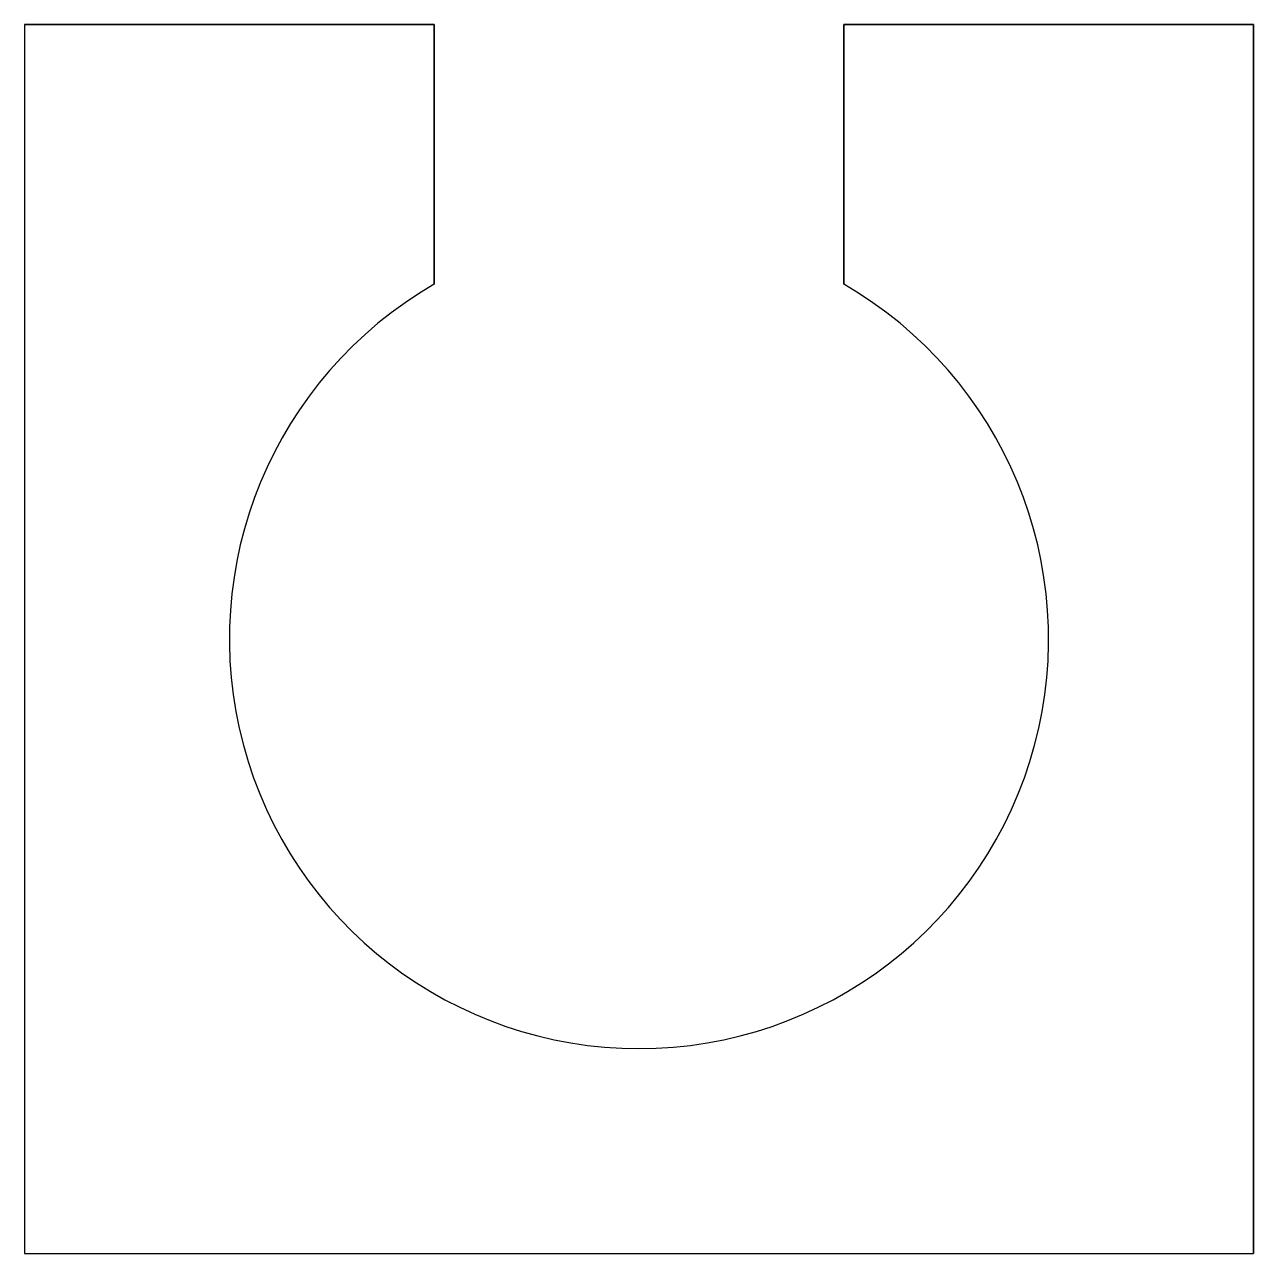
# Model space of a CAD drawing. Extents: x 0 to 6, y 0 to 6.
import ezdxf

# ---------------------------------------------------------------- set-up
doc = ezdxf.new("R2010")
doc.units = 0
doc.layers.get('0').update_dxf_attribs({"linetype": 'CONTINUOUS'})

# ---------------------------------------------------------------- blocks, each defined once
blk = doc.blocks.new('*U6')
at = {"color": 7}
for p, q in [((0, 6, 4), (2, 6, 4)), ((0, 6), (0, 6, 4)), ((0, 6, 4), (0, 0, 4)), ((0, 6), (0, 0)), ((2, 6), (0, 6)), ((2, 4.732051), (2, 6)), ((2, 6), (2, 6, 4)), ((2, 6, 4), (2, 4.732051, 4)), ((4, 6, 4), (6, 6, 4)), ((6, 6), (4, 6)), ((4, 6), (4, 4.732051)), ((4, 6, 4), (4, 6)), ((4, 4.732051, 4), (4, 6, 4)), ((6, 6), (6, 6, 4)), ((6, 6, 4), (6, 0, 4)), ((6, 0), (6, 6)), ((2, 4.732051), (2, 4.732051, 4)), ((4, 4.732051), (4, 4.732051, 4)), ((1, 3), (1, 3, 4)), ((5, 3), (5, 3, 4)), ((3, 1), (3, 1, 4)), ((0, 0), (0, 0, 4)), ((0, 0, 4), (6, 0, 4)), ((0, 0), (6, 0)), ((6, 0, 4), (6, 0))]:
    blk.add_line(p, q, dxfattribs=at)
for centre in [(3, 3), (3, 3, 4)]:
    blk.add_arc(centre, 2, 120, 60, dxfattribs=at)

msp = doc.modelspace()

# ---------------------------------------------------------------- block references
msp.add_blockref('*U6', (0, 0))

doc.saveas('drawing.dxf')
